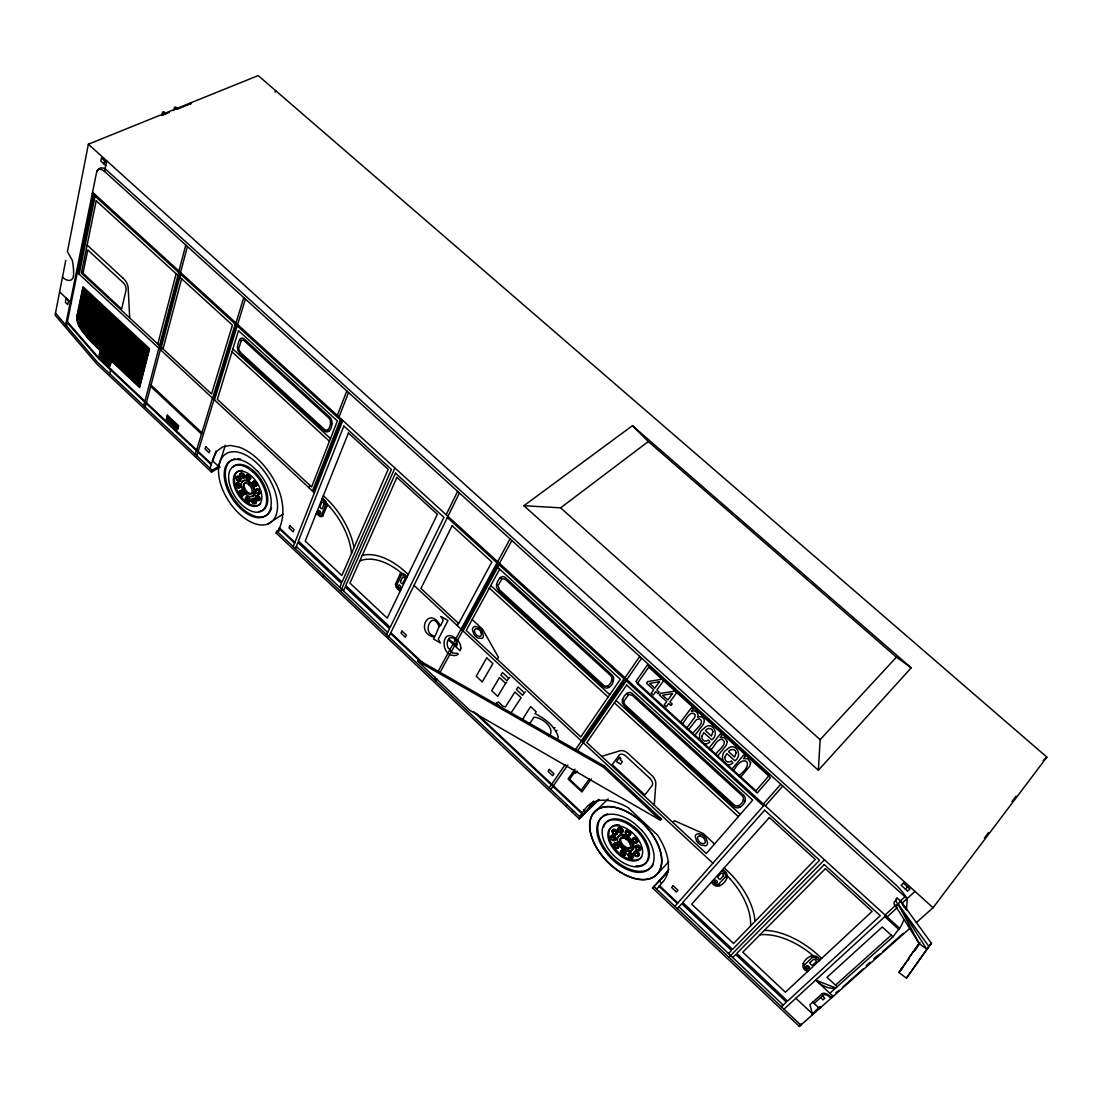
<?xml version="1.0" encoding="UTF-8"?>
<svg xmlns="http://www.w3.org/2000/svg" width="1102" height="1102" viewBox="0 0 1102 1102"><rect width="100%" height="100%" fill="white"/><g stroke="black" fill="none" stroke-linecap="round" stroke-linejoin="round"><path stroke-width="1.5" d="M237.068 477.538L237.068 476.973A2.769 1.557 57.4 0 1 238.955 476.229A2.769 1.557 57.4 0 1 240.98 479.163A2.769 1.557 57.4 0 1 239.795 480.927M818.359 770.243L820.136 739.649L896.408 657.164L911.216 667.812L818.359 770.243L523.918 505.722L632.452 425.675L911.216 667.812M654.257 805.176L655.842 783.839A9.491 5.868 46.1 0 0 650.841 774.527L629.187 754.484A9.422 5.841 46.9 0 0 620.082 750.751L601.692 756.358M618.277 829.351L618.084 829.889A2.245 1.336 46.1 0 0 620.757 832.575A2.245 1.336 46.1 0 0 621.032 829.958A2.245 1.336 46.1 0 0 618.222 829.393A2.245 1.336 46.1 0 1 621.032 829.958A2.245 1.336 46.1 0 1 620.853 832.478A2.245 1.336 46.1 0 1 618.181 829.792L618.25 829.544M237.509 346.882L237.798 350.312L240.029 353.659L324.112 430.758C330.903 436.24 334.953 420.468 329.443 416.873L244.534 339.306C239.726 334.801 238.046 343.631 237.509 346.882L240.429 352.365L324.594 429.505C329.291 433.306 332.652 420.895 328.947 418.154L243.501 340.16L241.407 340.256L238.858 348.122M77.071 315.571C75.501 324.58 82.733 331.674 87.816 338.149A62.676 33.873 61.4 0 0 94.579 345.229L139.568 387.518L149.528 348.728L83.049 286.823L76.933 316.219L142.172 377.394M65.762 260.334L55.1 315.103L96.756 363.88L211.556 472.138L220.028 467.055M916.409 922.498L933.063 907.717L1046.9 757.129L258.199 75.583L88.367 144.21L67.442 251.669L72.264 260.237A52.097 27.219 62.5 0 1 73.572 274.88A13.114 6.943 62.1 0 1 69.123 280.459A14.312 7.59 62.1 0 1 62.483 277.139M65.665 324.98L96.673 171.94M66.533 325.985L93.408 193.015M78.27 273.337L94.428 193.952M79.151 274.164L95.075 196.17M104.015 163.964L104.649 160.851M82.994 273.213L87.788 249.961L123.038 282.511A5.923 3.251 61.8 0 1 126.11 289.922L121.606 309.07L81.603 271.918M906.299 909.976A111.178 69.867 41.4 0 0 907.042 898.653L104.525 171.416L106.729 160.809M316.687 512.375L319.594 514.992L321.508 515.102L325.71 504.923L325.31 502.471L322.004 499.082M316.288 513.38L320.393 516.714L322.542 516.439L326.908 506.038L326.275 502.14L322.418 498.049M161.87 115.393L162.586 112.308L163.867 111.784L165.906 113.589M163.055 114.939L163.289 113.933M109.718 373.688L110.806 369.115M173.758 110.586L174.488 107.5L175.755 106.99L177.794 108.781M176.719 109.415L176.954 108.423M190.191 103.96L190.439 102.968M157.779 344.017L176.127 273.737M178.593 272.373L185.77 245.03M143.756 405.77L178.689 272.456M159.721 349.045L179.998 271.987M145.23 407.161L160.382 349.665M180.549 272.497L187.409 246.517M160.644 349.899L180.604 274.205M163.041 348.907L181.637 278.765M407.161 576.773L402.877 573.315L400.109 574.101L395.384 584.349L396.141 587.366L400.054 591.512M406.693 577.779L403.084 574.748L401.348 575.244L396.679 585.19L397.588 587.724L400.522 590.534M275.114 92.127L275.555 90.584M195.316 454.368L212.466 398.07M212.631 398.221L235.249 324.057M235.966 323.038L243.735 297.568M213.554 399.089L236.227 324.952M196.817 455.773L214.036 399.516M214.491 399.943L237.205 325.834M237.605 324.539L245.402 299.083M210.041 468.254L213.32 457.936L216.984 451.09L222.769 446.806L230.29 445.442L239.051 447.123A50.375 28.349 57.1 0 1 273.778 479.563C282.911 495.349 286.795 515.281 277.663 531.977M215.896 451.186L212.782 460.98L218.554 466.408L212.163 470.251L211.556 472.138M218.554 466.408L225.387 445.263M496.603 584.225L496.534 587.476L498.82 590.947L602.973 686.436C609.227 692.882 617.85 678.736 611.197 674.272L505.942 578.109C501.479 573.398 497.705 580.203 496.603 584.225L498.076 585.575L499.468 589.79L603.717 685.334C608.304 689.535 614.888 678.846 610.439 675.402L505.281 579.294L502.071 578.564L498.076 585.575M245.608 494.316L246.201 492.608M248.887 484.88L249.479 483.158M906.423 978.163L926.81 949.249L919.151 943.532L896.174 906.905A4.504 3.251 35.1 0 1 895.072 901.105L896.987 898.158L900.568 900.802L931.273 943.05L929.248 945.957L931.658 942.816L906.423 978.163L898.915 972.474L913.71 951.04M598.854 799.763L579.156 818.758L276.161 533.051L276.864 531.205L279.371 529.566M308.904 487.704L309.841 485.266M337.295 415.454L346.799 390.962M339.003 417.011L348.535 392.532M312.472 491.024L340.298 419.903M313.436 491.919L341.813 419.573M293.228 546.647L342.818 420.496M295.432 548.727L297.898 542.473L341.455 583.468L339.747 587.352M318.643 515.584L319.057 514.565M324.387 501.3L324.815 500.267M323.96 504.44L322.39 508.366A1.557 0.909 56.2 0 1 321.784 508.738A1.625 0.95 56.2 0 1 320.145 506.245L321.715 502.36A1.557 0.923 56.2 0 1 323.189 502.416A1.557 0.923 56.2 0 1 323.892 504.385M322.982 577.214L323.754 575.396M557.213 739.346L558.273 736.935C555.105 726.273 544.719 718.325 535.021 713.641L536.192 711.796L530.613 706.589L522.472 719.496L524.938 721.796M340.628 591.319L394.902 467.992M622.478 699.55L622.244 702.718L624.558 706.23L733.298 805.92C739.222 812.67 750.131 799.68 742.955 794.652L633.016 694.205C628.663 689.453 624.076 695.279 622.478 699.55L624.035 700.955L623.884 702.938L625.33 705.142L734.166 804.901C738.547 809.323 746.825 799.487 742.073 795.685L632.245 695.321L628.774 694.398L624.035 700.955M343.466 590.851L345.174 586.967L389.474 628.65L386.554 634.614M400.591 581.181L402.409 577.393A1.584 0.95 53.8 0 1 403.057 577.049A1.639 0.992 53.8 0 1 404.696 578.564A1.584 0.95 53.8 0 1 404.654 579.487M397.615 589.253L398.084 588.275M404.227 575.492L404.709 574.5M404.723 579.542L402.891 583.316A1.57 0.937 53.8 0 1 402.244 583.661A1.639 0.978 53.8 0 1 400.618 582.145A1.57 0.937 53.8 0 1 400.591 581.167M446.172 514.744L457.605 491.382M387.628 638.168L388.496 636.405M388.827 636.749L459.41 493.007M457.289 625.619L458.501 623.346M433.899 679.231L435.083 677.069M437.646 672.33L496.974 562.833M497.663 561.717L510.047 538.892M462.069 630.055L498.035 563.811M435.538 680.774L436.709 678.612M440.097 672.385L462.771 630.702M499.468 563.356L511.879 540.545M463.074 630.991L499.11 564.789M499.688 569.142L466.187 630.482L580.795 736.935L620.33 679.287L497.718 567.351M712.236 881.228L715.584 884.259L718.077 884.796L725.571 876.682L725.502 874.396L721.782 870.594M711.506 882.041C717.884 894.411 735.268 875.029 722.526 869.753M253.198 495.735L254.837 493.903A9.023 5.097 57.1 0 0 250.581 482.483A9.023 5.097 57.1 0 0 242.44 482.263M254.837 493.903L254.121 495.142A9.023 5.097 57.1 0 1 251.642 496.134M497.291 659.368L498.462 657.343L482.607 629.201L472.166 619.531M505.598 683.281L497.746 696.381L491.671 690.692L499.454 677.565L505.598 683.281L506.631 682.413M508.628 678.24L507.072 680.829L500.914 675.099L502.457 672.495L508.628 678.24L509.661 677.372M524.208 692.731L522.61 695.334L516.411 689.563L518.009 686.959L524.208 692.731L525.241 691.863M529.511 723.835L533.974 717.278C541.275 717.003 556.028 728.105 549.223 736.191M896.174 906.905L900.568 900.802L905.94 909.274M819.792 960.131C813.772 947.665 794.17 965.669 807.504 971.592M818.965 960.903L814.764 957.349L812.353 957.376L804.267 965.145L804.97 967.611L808.317 970.821M832.189 996.663L831.514 997.627M901.56 968.548L899.921 971.069L900.816 969.98M581.277 740.861L624.035 678.763M549.168 787.875L565.133 764.705M575.685 749.374L581.443 741.012M624.972 677.826L639.725 656.406M582.338 741.839L625.922 678.68M902.111 968.259L901.422 969.264L906.119 962.886M918.379 944.662L919.151 943.532L898.102 903.971A4.518 3.251 35 0 1 896.987 898.158M914.674 950.916L919.467 943.877M550.862 789.473L567.833 764.94M577.448 751.013L583.22 742.665M626.859 679.535L641.639 658.142M583.399 742.817L626.28 680.802M909.095 957.528L917.594 945.64M574.996 769.155L568.081 779.031L581.925 792.007L591.264 779.031M576.98 771.111L575.409 773.328L574.445 772.433L569.61 779.321L581.222 790.203L589.226 779.045M565.905 806.265L567.034 804.68M572.379 812.367L573.522 810.797M907.58 960.889L909.122 958.74M915.307 948.836L919.151 943.532M579.597 816.554L585.796 808.11A51.904 30.663 45.9 0 1 610.77 800.934A53.516 31.6 45.9 0 1 627.947 807.518L657.412 835.013A53.378 31.517 45.9 0 1 667.357 857.025A51.946 30.677 45.9 0 1 663.487 881.145L656.613 889.135M579.156 818.758L598.785 799.377M593.579 801.126L585.713 811.843L583.523 809.777M926.562 949.593L931.273 943.05M918.076 945.075L920.005 942.486M984.361 838.057L988.48 832.616M1011.953 801.595L1016.044 796.195M901.808 968.672L898.915 972.474M831.225 997.999L829.021 996.607A4.863 2.838 40.3 0 0 823.593 994.941L814.144 1003.454M821.045 1006.567L819.53 1008.509L812.753 1002.159M811.802 1015.369L816.678 1009.418M668.28 871.241L652.591 888.005L799.363 1026.417L801.457 1023.73M621.597 847.92L622.685 846.529M627.658 840.247L628.76 838.842M672.909 822.491L674.396 820.673L703.255 833.525L714.551 843.994M246.559 475.954L246.352 476.202A2.094 1.185 57.3 0 0 247.771 479.342A2.094 1.185 57.3 0 0 249.093 477.758A2.094 1.185 57.3 0 0 246.559 475.954L246.462 476.078A2.094 1.185 57.3 0 0 247.881 479.287A2.094 1.185 57.3 0 0 249.259 477.648A2.094 1.185 57.3 0 0 246.724 475.844L246.462 476.133M248.611 501.369L248.859 501.093A2.066 1.157 56.9 0 0 247.468 497.98A2.066 1.157 56.9 0 0 246.104 499.564A2.066 1.157 56.9 0 0 248.611 501.369A2.066 1.157 56.9 0 1 246.159 499.523A2.066 1.157 56.9 0 1 247.468 497.98A2.066 1.157 56.9 0 1 248.818 501.121M668.886 869.423L659.161 880.911L661.407 883.019M763.369 804.047L780.808 784.252M674.837 906.312L764.347 804.942M765.339 805.837L782.819 786.07M677.331 908.682L681.766 903.695L731.494 950.489L728.505 953.547M714.206 884.562L714.936 883.749M724.51 873.128L725.268 872.302M723.353 875.842L720.515 878.983A1.708 1.019 43.5 0 1 718.587 878.583A1.708 1.019 43.5 0 1 718.022 876.669L720.777 873.459A1.708 1.033 43.5 0 1 722.719 873.858A1.708 1.033 43.5 0 1 723.27 875.773M652.577 888.033L667.84 871.861M829.82 993.246L893.006 936.796L900.857 926.369A111.178 69.867 41.4 0 0 903.654 920.225M657.591 873.569L668.776 861.778M638.513 855.689L639.353 854.835M639.973 848.485L640.813 847.617M632.176 858.279L633.016 857.425M623.36 855.345L624.2 854.491M660.387 820.219L661.476 819.103L604.433 766.055L418.76 660.181L417.589 661.104L469.907 710.391L660.387 820.219L603.317 767.116L417.589 661.104M631.901 850.303L633.182 849.105A9.725 5.758 45.8 0 0 628.76 837.079A9.725 5.758 45.8 0 0 618.36 837.231M728.904 957.28L824.489 859.794M635.95 839.297L636.804 838.443M732.734 957.528L735.737 954.484L786.373 1002.131L781.373 1006.732M627.19 831.115L628.03 830.274M632.865 827.671L633.815 826.734M614.723 847.259L615.274 846.129A2.975 1.749 46 0 1 614.833 845.509M612.065 830.977L612.905 830.123M618.305 828.263L619.145 827.409M593.372 813.276L608.152 798.909M598.538 799.928L579.06 818.703L580.203 817.161L276.864 531.205M510.984 713.022L521.108 697.745L514.937 691.987L505.474 706.892L502.98 706.272L498.517 702.015L496.258 702.8L503.283 709.619M603.317 767.116L604.433 766.055M810.218 962.487L813.359 959.553A1.763 1.047 40.7 0 1 814.295 959.401A1.832 1.088 40.7 0 1 816.169 961.137A1.763 1.047 40.7 0 1 816.003 962.018L812.863 964.953A1.749 1.047 40.8 0 1 811.926 965.104A1.832 1.088 40.8 0 1 810.066 963.355A1.749 1.047 40.8 0 1 810.301 962.556M804.722 968.989L805.534 968.231M816.141 958.285L816.968 957.5M240.098 473.901L240.456 473.584A2.783 1.57 57.4 0 1 243.776 476.257A2.783 1.57 57.4 0 1 241.806 478.075A2.783 1.57 57.4 0 1 240.153 473.86M1043.112 760.642L1046.9 757.129M905.321 889.08L907.635 886.945M885.071 915.046L896.257 904.756M899.99 901.34L904.962 896.766M783.963 1009.17L885.829 915.734M887.11 916.905L897.083 907.786M902.07 903.227L915.004 891.394M822.064 993.784L809.929 1004.693L812.587 1014.667M556.055 731.273L557.061 730.378M835.468 985.16L891.242 935.185M553.934 728.518L554.94 727.623M817.712 1008.55L820.026 1006.498M866.2 965.655L870.029 962.253M873.858 958.85L877.674 955.448M842.975 986.869L863.472 968.658M867.315 965.242L869.877 962.969M874.988 958.423L880.112 953.864M882.674 951.591L903.172 933.38M799.363 1026.417L910.004 928.173M522.472 719.496L523.491 718.614M633.182 849.105L631.212 850.854A9.725 5.744 45.9 0 1 618.015 842.424A9.725 5.744 45.9 0 1 625.619 836.349A9.725 5.744 45.9 0 1 632.383 849.904L630.206 847.865L631.005 847.052A6.722 3.981 45.8 0 1 622.451 844.297A6.722 3.981 45.8 0 1 623.098 836.9M523.918 505.722L560.601 507.843L648.293 441.558L896.408 657.164M276.161 533.051L278.93 531.247M267.621 524.084A40.981 23.101 57.1 0 0 257.276 463.474A40.981 23.101 57.1 0 0 219.091 477.51A40.981 23.101 57.1 0 0 267.621 524.084L283.021 514.124M259.273 499.55L260.251 498.93M255.017 503.545L255.995 502.925M248.088 502.057L249.066 501.438M253.612 495.005L254.548 494.426M259.232 491.478L260.224 490.858M240.511 494.963L241.737 494.578M253.556 482.07L253.928 482.139A2.094 1.185 57.2 0 1 255.747 485.169A2.094 1.185 57.2 0 1 253.35 484.715A2.094 1.185 57.2 0 1 253.556 482.07L253.391 482.18A2.094 1.185 57.2 0 0 253.185 484.825A2.094 1.185 57.2 0 0 255.581 485.279A2.094 1.185 57.2 0 0 253.763 482.249M254.879 482.318L255.871 481.712M236.186 485.941L237.316 485.638M250.788 470.32L251.89 469.645M247.192 475.169L248.184 474.549M240.236 473.764L241.228 473.157M236.076 477.882L237.068 477.276M161.787 115.448L169.253 112.432M178.193 108.822L191.404 103.478M618.58 828.112L618.084 828.346A2.989 1.777 46.1 0 0 619.476 832.492A2.989 1.777 46.1 0 0 622.396 831.321A2.989 1.777 46.1 0 0 618.539 828.167M631.942 858.375L632.452 858.155A2.989 1.763 45.6 0 0 631.074 854.05A2.989 1.763 45.6 0 0 628.14 855.152A2.989 1.763 45.6 0 0 631.997 858.32A2.989 1.763 45.6 0 1 628.099 855.207A2.989 1.763 45.6 0 1 631.033 854.105A2.989 1.763 45.6 0 1 632.396 858.196M239.162 470.829L241.999 470.32M362.393 555.339L362.282 555.353A59.549 35.016 53.5 0 1 408.222 574.583M616.858 824.847L619.407 824.985M764.375 930.35L764.526 930.363A66.285 38.556 41.2 0 1 821.624 958.423M241.545 495.087L241.917 495.156A2.066 1.157 57.1 0 0 242.109 492.553A2.066 1.157 57.1 0 0 239.754 492.084A2.066 1.157 57.1 0 0 241.503 495.115A2.066 1.157 57.1 0 1 239.754 492.084A2.066 1.157 57.1 0 1 242.054 492.594A2.066 1.157 57.1 0 1 241.861 495.184L241.393 495.184M247.509 475.182L246.958 475.114A2.796 1.584 57.3 0 0 246.6 478.571A2.796 1.584 57.3 0 0 249.81 479.301A2.796 1.584 57.3 0 0 247.454 475.224A2.796 1.584 57.3 0 1 249.865 479.26A2.796 1.584 57.3 0 1 246.655 478.543A2.796 1.584 57.3 0 1 247.013 475.072M248.377 502.071L247.826 501.989A2.769 1.557 56.9 0 1 245.512 497.966A2.769 1.557 56.9 0 1 248.749 498.696A2.769 1.557 56.9 0 1 248.377 502.071A2.769 1.557 56.9 0 0 248.694 498.724A2.769 1.557 56.9 0 0 245.512 497.966A2.769 1.557 56.9 0 0 247.881 501.961M634.711 838.884L634.242 838.732A2.259 1.35 45.7 0 0 633.43 841.101A2.259 1.35 45.7 0 0 636.488 842.066A2.259 1.35 45.7 0 0 634.669 838.925L634.091 838.884A2.259 1.35 45.7 0 0 633.333 841.198A2.259 1.35 45.7 0 0 636.391 842.148A2.259 1.35 45.7 0 0 634.573 839.021M615.894 847.713L616.362 847.865A2.232 1.309 46 0 0 617.092 845.592A2.232 1.309 46 0 0 614.09 844.628A2.232 1.309 46 0 0 615.894 847.713L616.5 847.713A2.232 1.309 46 0 0 617.23 845.441A2.232 1.309 46 0 0 614.227 844.49A2.232 1.309 46 0 0 616.032 847.576M477.786 629.132L476.078 628.787A4.27 2.603 51.7 0 0 474.48 630.978L475.017 632.934A4.491 2.755 51.7 0 0 478.075 636.061L479.783 636.405A4.27 2.603 51.7 0 0 481.395 634.215L480.858 632.272M627.561 831.183L626.886 831.018A3.003 1.791 45.9 0 0 625.757 834.035A3.003 1.791 45.9 0 0 629.848 835.412A3.003 1.791 45.9 0 0 627.52 831.225M657.012 816.541L661.476 819.103M401.555 573.136L398.552 570.753A57.166 33.57 53.4 0 0 359.679 561.028M813.042 955.544L809.529 952.693A63.641 36.958 41.2 0 0 759.843 934.813M174.488 107.5L176.513 109.305M162.586 112.308L164.625 114.112M257.799 490.238L258.226 490.542A2.094 1.185 57 0 1 258.667 493.531A2.094 1.185 57 0 1 256.201 491.34A2.094 1.185 57 0 1 257.854 490.211M237.66 487.125L237.288 486.781A2.08 1.157 57.3 0 1 236.834 483.819A2.08 1.157 57.3 0 1 239.258 485.982A2.08 1.157 57.3 0 1 237.66 487.125L237.123 486.891M638.802 847.383L638.32 847.039A2.259 1.336 45.5 0 0 635.937 847.672A2.259 1.336 45.5 0 0 638.774 850.207A2.259 1.336 45.5 0 0 638.761 847.438M560.601 507.843L820.136 739.649M612.395 839.559L611.83 839.325A2.232 1.309 46.2 0 1 611.789 836.57A2.232 1.309 46.2 0 1 614.572 839.063A2.232 1.309 46.2 0 1 612.257 839.71M88.367 144.21L933.063 907.717M106.384 162.421L101.453 157.958L100.819 161.071L105.751 165.534M92.527 192.203L899.673 928.366M92.237 193.594L341.317 420.826M447.357 517.568L763.452 805.961M884.81 916.685L898.929 929.565M239.795 339.512L241.159 340.752M330.476 422.424L331.881 423.705M500.225 577.641L501.713 578.991M611.762 679.617L613.304 681.036M626.79 693.378L628.347 694.797M743.271 799.873L744.897 801.361M893.006 936.796L882.275 926.989L827.01 977.295L837.134 986.717M327.735 429.532L329.126 430.813M607.533 685.843L609.062 687.249M738.312 805.645L739.91 807.119M232.853 348.962L330.504 438.541M490.748 585.506L609.778 694.687M616.032 700.417L740.282 814.392M231.971 351.827L329.443 441.296M489.343 588.069L608.125 697.084M614.365 702.814L738.34 816.623M87.127 245.043L123.011 278.172M649.753 778.219L626.129 756.344A6.336 3.912 46.9 0 0 619.283 754.966L612.244 764.678L644.863 794.969L652.232 785.464A6.378 3.94 46.1 0 0 649.739 778.232M77.388 272.525L314.401 492.814M414.035 585.41L712.911 863.197M325.71 504.923L326.908 506.038M400.109 574.101L401.348 575.244M725.571 876.682L726.948 877.963M810.948 956.054L812.353 957.376M82.705 288.49L149.114 350.353M82.361 290.143L148.701 351.965M321.756 514.73L322.941 515.832M395.604 583.564L396.816 584.694M718.476 884.52L719.84 885.788M803.138 963.423L804.543 964.732M82.016 291.796L148.274 353.577M81.672 293.449L147.861 355.188M817.243 981.51L815.7 980.077L835.715 987.971A19.133 11.323 40.4 0 1 817.271 981.483L833.181 996.387M81.328 295.102L147.448 356.786M80.983 296.741L147.048 358.398M80.639 298.38L146.635 359.996M80.294 300.019L146.222 361.594M79.964 301.659L145.808 363.192M822.464 996.001L824.819 998.205L822.974 999.858L820.604 997.654M79.619 303.284L145.409 364.776M79.289 304.91L144.996 366.36M78.945 306.535L144.596 367.944M78.6 308.161L144.183 369.528M59.604 291.934L71.231 302.83M78.27 309.786L143.783 371.112M77.939 311.398L143.37 372.683M77.595 313.009L142.971 374.253M77.264 314.621L142.571 375.823M151.043 385.108L201.886 432.783M150.698 386.43L201.501 434.078M76.851 318.065L141.759 378.95M77.016 320.145L141.359 380.507M77.526 322.514L140.96 382.063M795.878 998.247L812.987 1014.308M78.462 325.297L140.56 383.62M81.603 330.159L140.161 385.177M86.838 336.978L139.775 386.719M253.915 494.495L252 492.69L252.937 492.112A6.254 3.526 57.1 0 1 252.441 492.966M99.772 352.819L110.737 363.137M167.146 416.184L178.4 426.763M99.387 354.5L110.352 364.803M166.691 417.81L177.932 428.389M211.432 463.859L98.354 357.379L67.387 321.812M279.274 527.72L294.895 542.432M390.797 632.727L423.802 663.803M476.519 713.421L582.242 812.959M659.519 885.719L677.813 902.937M211.198 464.603L98.174 358.178L67.222 322.624M278.999 528.45L294.606 543.148M390.466 633.416L423.443 664.478M473.626 711.727L581.787 813.579M659.024 886.311L677.303 903.516M296.328 546.44L387.615 632.438M678.942 906.863L783.191 1005.052M212.163 470.251L97.196 361.883L55.499 313.064M653.844 886.531L800.851 1025.094M635.73 838.98L636.253 839.586A3.017 1.791 45.7 0 1 635.937 843.113A3.017 1.791 45.7 0 1 632.314 839.559A3.017 1.791 45.7 0 1 635.689 839.035M240.801 495.156L240.264 494.715A2.755 1.543 57.1 0 1 239.933 490.9A2.755 1.543 57.1 0 1 243.087 494.027A2.755 1.543 57.1 0 1 240.746 495.197A2.755 1.543 57.1 0 0 243.143 493.985A2.755 1.543 57.1 0 0 239.988 490.872A2.755 1.543 57.1 0 0 240.319 494.674M632.452 425.675L648.293 441.558M727.375 875.938L730.378 879.148M326.908 503.779L329.594 506.658M900.568 900.802L903.805 906.877M237.095 479.618A2.08 1.171 57.4 0 0 239.52 480.376A2.08 1.171 57.4 0 0 237.908 477.29A2.08 1.171 57.4 0 0 236.834 479.15L237.04 479.659M612.753 832.299L612.905 832.878A2.232 1.322 46.2 0 0 615.963 834.118A2.232 1.322 46.2 0 0 614.406 830.991A2.232 1.322 46.2 0 0 612.657 832.396M259.383 491.809L259.149 491.134A2.796 1.584 57 0 0 255.788 489.756A2.796 1.584 57 0 0 257.73 493.944A2.796 1.584 57 0 0 259.438 491.781M610.577 837.864L610.852 838.498A2.975 1.749 46.2 0 0 614.93 840.468A2.975 1.749 46.2 0 0 613.153 836.322A2.975 1.749 46.2 0 0 610.577 837.864L610.894 838.457M639.849 848.168L640.124 848.816A3.017 1.791 45.5 0 1 637.452 850.345A3.017 1.791 45.5 0 1 635.689 846.171A3.017 1.791 45.5 0 1 639.849 848.168L640.166 848.774M354.017 547.653L353.99 547.501A58.874 33.997 55.7 0 0 323.341 495.762M129.719 317.955L128.121 287.209A8.816 4.849 61.8 0 0 123.011 278.186M614.324 844.242A2.975 1.749 46 0 1 616.156 842.741A2.975 1.749 46 0 1 619.007 845.551A2.975 1.749 46 0 1 617.671 847.548M637.479 855.675A3.003 1.777 45.5 0 0 639.298 855.097L639.408 854.601A3.003 1.777 45.5 0 0 636.749 851.033A3.003 1.777 45.5 0 0 634.559 852.59A2.245 1.322 45.5 0 0 636.033 855.744A2.245 1.322 45.5 0 0 637.824 854.367L637.631 853.83A2.245 1.322 45.5 0 0 634.49 852.604M635.151 853.871A3.003 1.777 45.5 0 1 634.78 853.237M636.584 842.245A3.017 1.791 45.7 0 0 638.058 841.212A3.017 1.791 45.7 0 0 637.094 838.732L636.529 838.181A3.017 1.791 45.7 0 0 633.319 837.851M635.317 841.79A3.017 1.791 45.7 0 1 634.697 841.349M653.252 864.299A35.112 20.786 45.8 0 1 614.2 859.422A35.112 20.786 45.8 0 1 601.596 817.477M602.574 816.541A35.112 20.786 45.8 0 1 607.505 813.951M632.231 857.521A2.989 1.763 45.6 0 0 632.782 857.508L633.237 857.342A2.989 1.763 45.6 0 0 633.127 854.518A2.989 1.763 45.6 0 0 630.027 852.617A2.989 1.763 45.6 0 0 629.063 854.766M630.978 857.039A2.989 1.763 45.6 0 1 630.358 856.585M629.821 856.034A2.989 1.763 45.6 0 1 629.366 855.414M615.178 833.759A2.975 1.763 46.2 0 0 617.685 833.098A2.975 1.763 46.2 0 0 615.798 829.765A2.975 1.763 46.2 0 0 612.96 829.861L612.85 830.371A2.975 1.763 46.2 0 0 613.139 831.597M636.074 865.828A28.404 16.819 45.8 0 0 649.464 853.981A28.404 16.819 45.8 0 0 636.708 829.035L630.923 824.434A28.404 16.819 45.8 0 0 603.565 827.244M625.068 854.642A2.975 1.749 45.8 0 1 624.49 854.587L624.076 854.932A2.232 1.309 45.8 0 1 621.129 852.741A2.232 1.309 45.8 0 1 623.126 851.667A2.232 1.309 45.8 0 1 624.476 854.67M623.236 854.009A2.975 1.749 45.8 0 1 622.644 853.513M622.134 852.934A2.975 1.749 45.8 0 1 621.735 852.301M621.376 851.061A2.975 1.749 45.8 0 1 624.655 850.606A2.975 1.749 45.8 0 1 625.564 854.532M641.639 857.039A21.31 12.604 45.8 0 1 616.39 850.372A21.31 12.604 45.8 0 1 613.167 825.825M614.213 825.37A21.31 12.604 45.8 0 1 616.583 824.833M631.997 850.041A9.725 5.758 45.8 0 1 630.427 850.468M639.931 849.959A3.003 1.791 45.5 0 0 640.951 847.961L640.689 847.314A3.003 1.791 45.5 0 0 637.287 845A3.003 1.791 45.5 0 0 636.543 847.658M611.431 837.01A2.975 1.749 46.2 0 1 612.96 835.054A2.975 1.749 46.2 0 1 616.018 837.933A2.975 1.749 46.2 0 1 614.475 839.889M628.498 834.834A3.003 1.791 45.9 0 0 630.881 833.732A3.003 1.791 45.9 0 0 628.36 830.385L627.727 830.164A3.003 1.791 45.9 0 0 625.977 831.487M622.341 832.23A2.989 1.777 46.1 0 0 622.809 829.393A2.989 1.777 46.1 0 0 619.379 827.313L618.925 827.492A2.989 1.777 46.1 0 0 618.925 830.15M632.314 857.122A2.245 1.322 45.6 0 1 629.407 856.598A2.245 1.322 45.6 0 1 629.697 854.036A2.245 1.322 45.6 0 1 632.355 856.722L632.162 857.26A2.245 1.322 45.6 0 1 629.256 856.75A2.245 1.322 45.6 0 1 629.559 854.174A2.245 1.322 45.6 0 1 632.217 856.86M611.927 839.228A2.232 1.309 46.2 0 1 611.872 836.473A2.232 1.309 46.2 0 1 614.668 838.966A2.232 1.309 46.2 0 1 612.354 839.614M257.964 499.702A2.783 1.57 56.9 0 0 260.251 499.22L260.251 498.655A2.783 1.57 56.9 0 0 258.281 495.569A2.783 1.57 56.9 0 0 256.27 496.231M257.469 499.247A2.783 1.57 56.9 0 1 257.014 498.696M254.948 503.118A2.769 1.557 56.8 0 0 255.829 503.063L256.146 502.801A2.769 1.557 56.8 0 0 254.851 498.889A2.769 1.557 56.8 0 0 252.386 499.578A2.08 1.171 56.8 0 0 252.578 502.402A2.08 1.171 56.8 0 0 254.796 502.402L254.934 501.851A2.08 1.171 56.8 0 0 252.565 499.454A2.08 1.171 56.8 0 0 252.744 502.292A2.08 1.171 56.8 0 0 254.961 502.292M253.005 501.451A2.769 1.557 56.8 0 1 252.689 500.818M252.399 499.564A2.08 1.171 56.8 0 1 254.769 501.961M254.769 485.252A2.796 1.584 57.2 0 0 257.097 485.238A2.796 1.584 57.2 0 0 256.132 481.96L255.636 481.478A2.796 1.584 57.2 0 0 253.185 482.277M238.762 480.444A2.769 1.557 57.4 0 1 238.266 480.004M240.264 492.25A2.755 1.543 57.1 0 1 241.366 490.28A2.755 1.543 57.1 0 1 243.9 492.773A2.755 1.543 57.1 0 1 243.225 495.184M240.815 493.517A2.755 1.543 57.1 0 1 240.484 492.897M271.547 507.926A32.605 18.39 57.1 0 1 235.525 500.997A32.605 18.39 57.1 0 1 235.112 458.942M237.743 458.735A32.605 18.39 57.1 0 1 240.553 459.038M258.832 511.507A26.379 14.877 57.1 0 0 267.593 496.575A26.379 14.877 57.1 0 0 254.369 471.573L249.424 467.703A26.379 14.877 57.1 0 0 232.591 467.413M241.903 476.739A2.783 1.57 57.4 0 0 244.52 477.579A2.783 1.57 57.4 0 0 244.093 474.397A2.783 1.57 57.4 0 0 241.393 473.006L241.09 473.295A2.783 1.57 57.4 0 0 240.856 474.246M236.847 484.357A2.769 1.557 57.3 0 1 238.17 482.621A2.769 1.557 57.3 0 1 240.608 485.321A2.769 1.557 57.3 0 1 239.699 487.525M238.693 487.167A2.769 1.557 57.3 0 1 238.184 486.753M258.474 493.255A2.783 1.584 57 0 0 260.279 493.324A2.783 1.584 57 0 0 260.375 491.189L260.072 490.542A2.783 1.584 57 0 0 257.896 488.668A2.783 1.584 57 0 0 256.573 489.825M260.678 503.586A19.781 11.158 57.1 0 1 239.561 494.426A19.781 11.158 57.1 0 1 238.955 470.857M248.198 478.695A2.796 1.584 57.4 0 0 250.843 478.337A2.796 1.584 57.4 0 0 248.446 474.618L247.95 474.507A2.796 1.584 57.4 0 0 246.834 475.665M246.517 476.092A2.094 1.185 57.3 0 0 247.936 479.246A2.094 1.185 57.3 0 0 249.204 477.689A2.094 1.185 57.3 0 0 246.669 475.885M251.683 493.503A6.254 3.526 57.1 0 1 244.961 488.682A6.254 3.526 57.1 0 1 246.545 482.483M246.435 497.705A2.755 1.557 56.9 0 1 248.212 496.768A2.755 1.557 56.9 0 1 250.333 499.578A2.755 1.557 56.9 0 1 249.3 501.493L248.818 501.382A2.755 1.557 56.9 0 1 247.785 500.68M247.316 500.156A2.755 1.557 56.9 0 1 246.931 499.55M839.132 990.285A36.394 3.251 -48.1 0 1 836.969 991.91M836.156 992.392A36.394 3.251 -48.1 0 1 835.812 992.571M833.236 995.547A8.609 0.771 -48.3 0 1 831.624 997.778L829.723 995.974A6.75 3.94 40.3 0 0 822.037 993.756M907.056 898.653A43.336 27.123 39.4 0 0 896.367 885.292L105.089 168.702A15.318 8.527 64 0 0 96.645 171.912A10.138 5.62 64 0 1 104.525 171.457M477.882 628.953A4.491 2.755 51.7 0 1 480.954 632.093M724.166 867.935A64.302 38.033 43.7 0 1 754.98 921.424M730.323 879.176A61.698 36.449 43.8 0 1 750.558 926.135M399.117 585.148A1.639 0.978 53.7 0 1 400.729 586.663A1.57 0.937 53.7 0 1 400.081 588.027A1.639 0.978 53.7 0 1 398.456 586.512A1.57 0.937 53.7 0 1 399.089 585.217M329.567 506.7A56.491 32.578 55.7 0 1 351.566 553.452M319.015 510.598A1.543 0.909 56.1 0 1 320.53 512.031A1.543 0.909 56.1 0 1 319.993 513.353A1.543 0.909 56.1 0 1 318.464 511.948M318.395 511.893A1.543 0.909 56.1 0 1 318.946 510.529M807.49 965.683A1.818 1.074 40.9 0 1 809.35 967.418M809.309 967.473A1.749 1.033 40.9 0 1 808.221 968.479A1.818 1.074 40.9 0 1 806.361 966.743A1.749 1.033 40.9 0 1 807.435 965.738M236.131 477.552L236.076 478.144A2.783 1.557 57.4 0 0 239.162 481.505A2.783 1.557 57.4 0 0 239.175 477.841A2.783 1.557 57.4 0 0 236.131 477.552M439.051 626.707L435.111 636.13C420.537 634.27 432.397 608.676 439.051 626.707M259.328 499.247L259.259 499.84A2.783 1.57 56.9 0 1 256.229 499.468A2.783 1.57 56.9 0 1 256.27 495.831A2.783 1.57 56.9 0 1 259.328 499.247M712.925 731.673L711.437 736.081L705.445 730.626C707.195 727.54 712.691 727.692 712.925 731.673M736.136 752.735L734.566 757.102L728.532 751.619C730.364 748.575 735.888 748.726 736.136 752.735M441.062 616.569L443.183 620.343L440.483 625.881C428.65 603.924 414.448 633.691 434.56 637.149L433.554 639.064L440.373 642.976L438.279 639.243L447.977 620.495L441.062 616.569M727.306 741.605L726.37 745.076L717.485 756.275L715.68 754.622C716.961 750.82 729.083 743.643 722.209 739.346C716.341 738.946 714.523 747.156 710.611 750.007L708.806 748.368L720.24 734.015L721.893 735.516L720.24 737.569L724.413 737.5L727.306 741.605M750.641 762.777L749.663 766.234L740.544 777.268L738.712 775.615C756.785 762.612 742.528 752.404 733.615 770.959L731.783 769.306L743.533 755.146L745.2 756.647L743.506 758.686L747.748 758.658L750.641 762.777M702.07 736.026C700.707 739.731 705.432 743.037 708.297 739.993L709.936 742.018C701.161 749.305 695.1 733.34 703.71 728.697C711.396 719.51 720.488 733.904 711.754 739.814L703.765 732.554L702.07 736.026M704.398 721.149L703.241 724.413L694.701 735.516L692.91 733.891C693.778 729.979 706.051 723.022 699.577 718.807L696.56 719.634L688.433 729.799L686.629 728.16L694.825 717.223L695.183 714.73C689.921 708.875 685.1 721.851 682.138 724.069L680.347 722.43L691.395 707.856L693.02 709.33L691.45 711.396C695.059 709.261 699.55 713.559 697.58 717.264C700.473 715.529 704.605 717.719 704.398 721.149M725.061 756.95C723.656 760.683 728.45 763.934 731.356 760.972L732.982 762.997C724.124 770.188 717.953 754.278 726.797 749.677C734.579 740.599 743.822 754.939 734.869 760.835L726.81 753.506L725.061 756.95M460.87 648.072L460.113 650.745L448.17 639.587L447.192 642.686A10.042 6.02 51.8 0 0 448.087 647.673L452.688 653.128L457.785 653.362L458.212 654.189L456.393 655.373C438.624 658.376 440.993 622.974 457.785 640.441A8.609 5.166 51.9 0 1 460.429 645.014L460.87 648.072M66.134 298.339L65.335 302.347L67.745 304.607L68.544 300.598L66.134 298.339M96.205 200.771L81.369 273.048L211.556 393.979L232.439 325.145L96.205 200.771M612.161 830.66L612.009 831.211A2.989 1.763 46.2 0 0 615.371 834.944A2.989 1.763 46.2 0 0 616.059 831.679A2.989 1.763 46.2 0 0 612.12 830.701M99.993 351.841L99.07 355.905L110.021 366.208L110.971 362.159L99.993 351.841M638.623 855.414L638.457 855.951A3.003 1.777 45.5 0 1 634.463 854.932A3.003 1.777 45.5 0 1 635.193 851.694A3.003 1.777 45.5 0 1 638.568 855.455M457.22 644.023L456.627 646.213L448.624 638.733L449.892 637.659L453.197 637.962L455.746 640.152L457.22 644.023M167.421 415.22L166.306 419.173L177.532 429.739L178.676 425.813L167.421 415.22M238.487 330.669L217.342 399.337L311.646 486.932L337.364 420.936L238.487 330.669M205.798 446.723L205.082 449.024L209.16 452.853L209.876 450.553L205.798 446.723M289.854 525.682L289 527.899L293.201 531.839L294.055 529.635L289.854 525.682M343.865 426.033L298.422 541.013L342.061 582.063L391.417 469.438L343.865 426.033M348.411 433.045L305.213 541.068L341.868 575.519L388.166 469.356L348.411 433.045M395.48 473.144L345.794 585.575L390.177 627.313L443.899 517.348L395.48 473.144M396.927 477.359L349.954 583.11L387.201 618.112L437.356 514.29L396.927 477.359M452.137 525.723L420.95 588.468L458.707 623.539L491.836 561.965L452.137 525.723M402.023 631.06L400.976 633.154L405.357 637.259L406.404 635.165L402.023 631.06M486.74 657.88L476.216 676.242L482.263 681.89L492.883 663.583L486.74 657.88M549.375 769.458L548.066 771.386L552.667 775.712L553.975 773.797L549.375 769.458M626.666 685.072L586.801 742.514L706.286 853.499L752.68 800.121L626.666 685.072M928.834 946.356L926.81 949.249L898.102 903.971L928.834 946.356M647.439 664.905L635.909 681.408L755.944 790.754L769.279 775.34L647.439 664.905M648.734 667.178L637.176 683.653L757.212 793.013L770.56 777.64L648.734 667.178M647.604 681.601L646.475 683.199L653.693 689.769L651.282 693.144L653.321 695.004L655.745 691.629L658.004 693.681L659.148 692.084L656.888 690.031L663.556 680.788L661.861 679.259L647.604 681.601M659.451 681.752L654.836 688.171L649.615 683.419L659.451 681.752M660.58 693.378L659.423 694.976L666.682 701.575L664.217 704.922L666.269 706.795L668.735 703.448L670.994 705.5L672.165 703.916L669.906 701.864L676.669 692.69L674.975 691.147L660.58 693.378M619.613 757.391L616.486 761.689L620.605 764.085L622.341 761.73L620.247 759.788L621.032 758.713L619.613 757.391M672.523 693.613L667.84 699.99L662.591 695.224L672.523 693.613M673.143 885.719L671.6 887.496L676.394 892L677.937 890.237L673.143 885.719M764.664 810.163L682.73 902.51L732.568 949.387L819.571 860.276L764.664 810.163M769.375 817.532L691.67 904.163L733.546 943.505L815.26 859.436L769.375 817.532M624.366 854.711L624.228 854.849A2.232 1.309 45.8 0 1 621.211 852.659A2.232 1.309 45.8 0 1 623.222 851.584A2.232 1.309 45.8 0 1 624.393 854.766M824.268 864.56L736.825 953.382L787.558 1001.112L880.25 915.666L824.268 864.56M825.384 868.679L742.789 952.183L785.382 992.213L872.109 911.368L825.384 868.679M626.253 831.679L626.101 831.817A2.259 1.336 45.9 0 0 627.327 834.958A2.259 1.336 45.9 0 0 629.352 833.828A2.259 1.336 45.9 0 0 626.363 831.638L625.95 831.9A2.259 1.336 45.9 0 0 627.231 835.054A2.259 1.336 45.9 0 0 629.256 833.925A2.259 1.336 45.9 0 0 626.267 831.734M903.42 883.129L901.119 885.264L907.607 891.146L909.921 889.011L903.42 883.129M255.223 503.38L254.851 503.683A2.769 1.557 56.8 0 1 251.6 500.969A2.769 1.557 56.8 0 1 253.584 499.22A2.769 1.557 56.8 0 1 255.223 503.38M475.21 626.473L474.067 626.749A6.819 4.174 51.7 0 0 472.414 629.738L473.998 634.38A7.204 4.408 51.7 0 0 477.882 637.989L481.808 638.444A6.819 4.174 51.7 0 0 483.475 635.468L481.891 630.799A7.204 4.408 51.7 0 0 477.993 627.19L475.21 626.473M698.833 833.718L697.456 833.828A7.204 4.408 44.2 0 0 695.238 836.459L696.629 841.046A7.618 4.67 44.2 0 0 700.817 844.931L705.363 845.84A7.218 4.408 44.2 0 0 707.608 843.237L706.23 838.622A7.618 4.656 44.2 0 0 702.015 834.724L698.833 833.718M699.99 836.032L699.095 836.046A4.518 2.769 44.2 0 0 697.552 838.429L698.296 840.399A4.752 2.907 44.2 0 0 701.85 843.402L703.723 843.622A4.518 2.769 44.2 0 0 705.28 841.239L704.536 839.269A4.752 2.907 44.2 0 0 700.968 836.266L699.99 836.032M623.704 855.4L623.029 855.221A2.975 1.749 45.8 0 1 620.729 851.102A2.975 1.749 45.8 0 1 624.765 852.507A2.975 1.749 45.8 0 1 623.649 855.441M253.267 472.262L248.322 468.391A26.393 14.877 57.1 0 0 230.153 486.189A26.393 14.877 57.1 0 0 261.766 510.942A26.393 14.877 57.1 0 0 253.267 472.262M635.771 829.985L629.986 825.37A28.432 16.805 45.9 0 0 602.808 837.079A28.432 16.805 45.9 0 0 639.752 866.503A28.432 16.805 45.9 0 0 635.771 829.985M638.664 847.534L638.223 847.135A2.259 1.336 45.5 0 0 635.84 847.769A2.259 1.336 45.5 0 0 638.678 850.303A2.259 1.336 45.5 0 0 638.664 847.534M641.667 830.178L634.89 823.828A35.14 20.773 45.9 0 0 596.953 831.858A35.14 20.773 45.9 0 0 640.069 872.316A35.14 20.773 45.9 0 0 641.667 830.178M257.62 471.353L251.683 465.774A32.633 18.39 57.1 0 0 225.042 481.67A32.633 18.39 57.1 0 0 262.868 517.169A32.633 18.39 57.1 0 0 257.62 471.353M255.196 482.538L254.645 482.084A2.796 1.584 57.2 0 0 252.303 483.255A2.796 1.584 57.2 0 0 255.499 486.423A2.796 1.584 57.2 0 0 255.196 482.538M615.04 847.466L614.489 846.928A2.975 1.749 46 0 1 614.764 843.443A2.975 1.749 46 0 1 618.332 846.97A2.975 1.749 46 0 1 614.985 847.521L614.434 846.97A2.975 1.749 46 0 1 614.723 843.498A2.975 1.749 46 0 1 618.291 847.011A2.975 1.749 46 0 1 615.04 847.466M258.612 498.214L258.364 497.732A2.08 1.185 56.9 0 0 255.898 496.947A2.08 1.185 56.9 0 0 257.51 500.032A2.08 1.185 56.9 0 0 258.612 498.214M258.447 498.311L258.309 497.76A2.08 1.185 56.9 0 0 255.733 497.043A2.08 1.185 56.9 0 0 257.345 500.143A2.08 1.185 56.9 0 0 258.447 498.311M637.727 854.463L637.493 853.981A2.245 1.322 45.5 0 0 634.394 852.7A2.245 1.322 45.5 0 0 635.95 855.841A2.245 1.322 45.5 0 0 637.727 854.463M236.338 486.244L236.09 485.569A2.769 1.557 57.3 0 1 237.756 483.406A2.769 1.557 57.3 0 1 239.685 487.552A2.769 1.557 57.3 0 1 236.393 486.202M240.388 475.444L240.415 474.962A2.094 1.185 57.4 0 1 242.619 474.921A2.094 1.185 57.4 0 1 242.812 477.8A2.094 1.185 57.4 0 1 240.443 475.417M240.277 475.513L240.25 475.072A2.094 1.185 57.4 0 1 242.454 475.031A2.094 1.185 57.4 0 1 242.647 477.91A2.094 1.185 57.4 0 1 240.277 475.513M620.095 842.203A6.736 3.981 45.9 0 0 629.394 848.512A6.736 3.981 45.9 0 0 626.459 839.035A6.736 3.981 45.9 0 0 620.095 842.203M591.209 835.743A44.149 26.104 45.8 0 0 651.985 877.867A44.149 26.104 45.8 0 0 633.705 815.948A44.149 26.104 45.8 0 0 591.209 835.743M591.347 835.605A44.135 26.104 45.8 0 0 652.122 877.729A44.135 26.104 45.8 0 0 633.843 815.797A44.135 26.104 45.8 0 0 591.347 835.605M619.958 842.355A6.736 3.981 45.9 0 0 629.256 848.65A6.736 3.981 45.9 0 0 626.322 839.187A6.736 3.981 45.9 0 0 619.958 842.355M617.643 841.873A9.725 5.744 45.9 0 0 631.074 850.992A9.725 5.744 45.9 0 0 626.845 837.313A9.725 5.744 45.9 0 0 617.643 841.873M608.703 839.931A21.324 12.604 45.9 0 0 638.113 860.042A21.324 12.604 45.9 0 0 629.008 830.082A21.324 12.604 45.9 0 0 608.703 839.931M233.665 483.599A19.795 11.158 57.1 0 0 257.179 505.914A19.795 11.158 57.1 0 0 251.959 476.56A19.795 11.158 57.1 0 0 233.665 483.599M243.308 487.07A6.254 3.526 57.1 0 0 250.746 494.082A6.254 3.526 57.1 0 0 249.066 484.797A6.254 3.526 57.1 0 0 243.308 487.07M241.366 486.354A9.036 5.083 57.1 0 0 252.096 496.492A9.036 5.083 57.1 0 0 249.672 483.075A9.036 5.083 57.1 0 0 241.366 486.354M714.661 881.256A1.694 1.019 43.5 0 0 717.03 882.854A1.694 1.019 43.5 0 0 716.369 880.512A1.694 1.019 43.5 0 0 714.661 881.256"/></g></svg>
